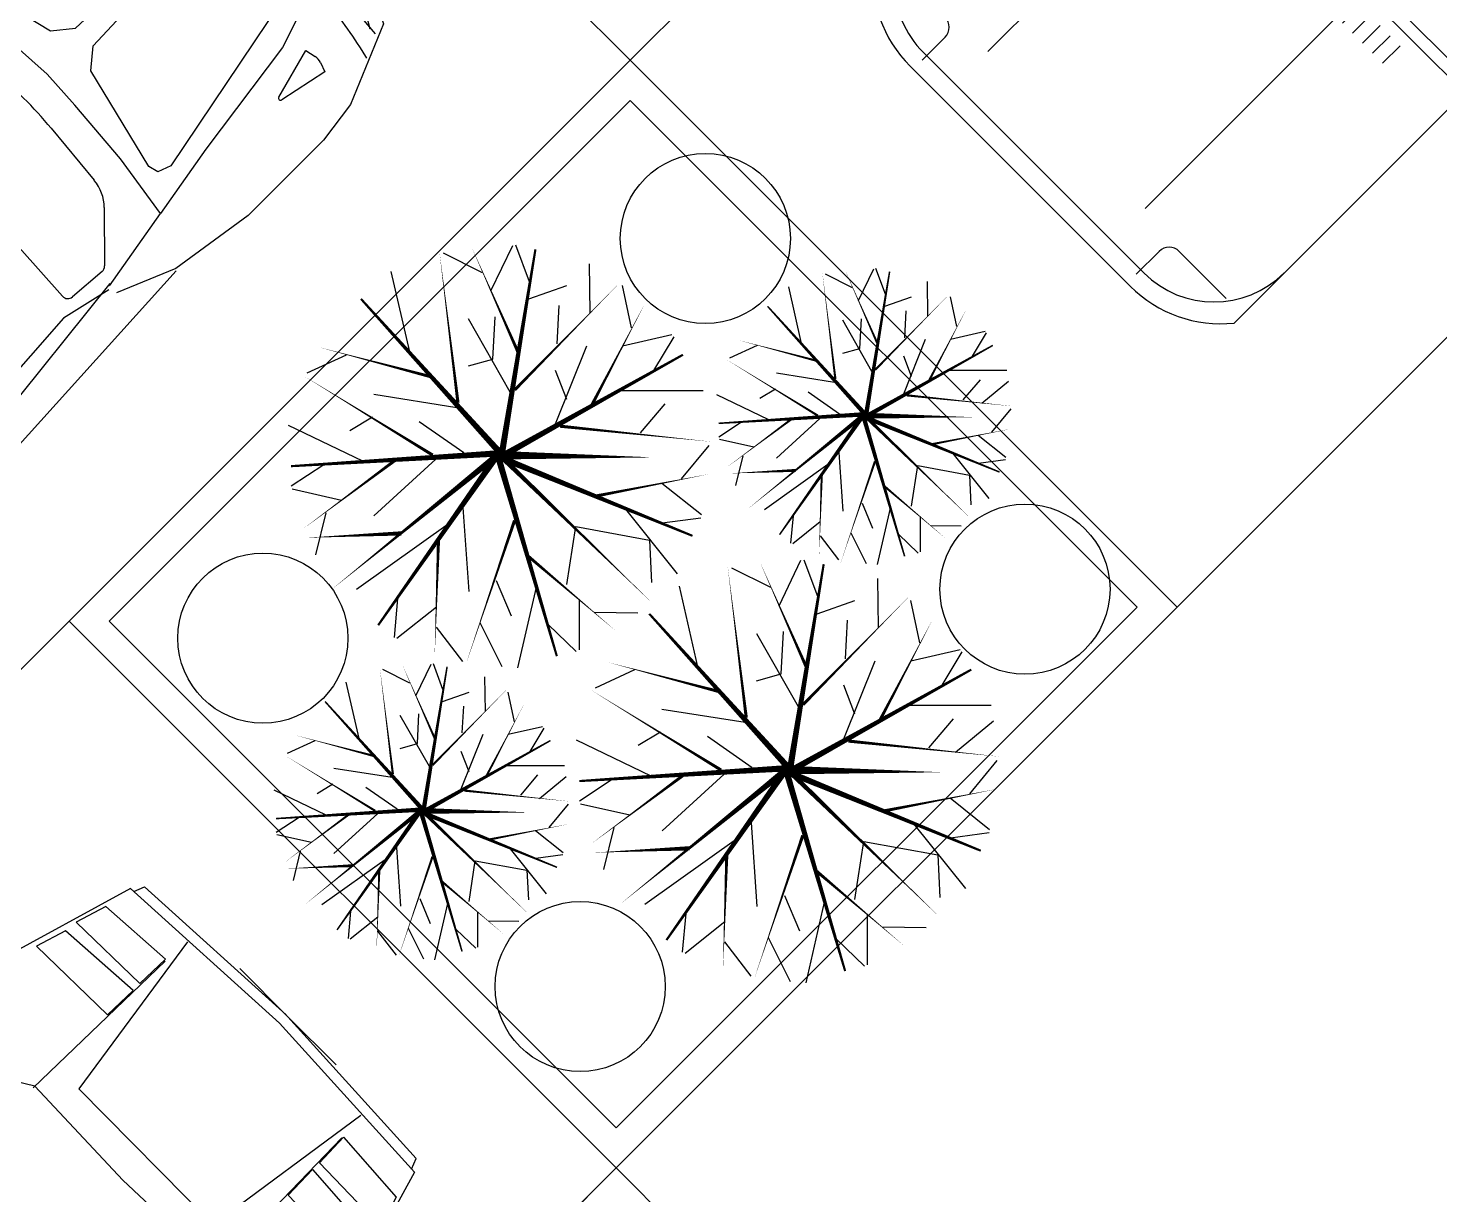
# Model space of a CAD drawing. Header units: millimetres. Extents: x 4849 to 12923, y -7542 to -986.
# Drawn here: x 7152.1 to 7650.4, y -4761.4 to -4349.6 of the extents above; entities that cross this region are included whole.
import ezdxf

# ---------------------------------------------------------------- set-up
doc = ezdxf.new("R2010")
doc.units = ezdxf.units.MM
for name, color, linetype in [('Arbustos', 82, 'Continuous'), ('muba', 32, 'Continuous'), ('mue', 31, 'Continuous'), ('Pav', 9, 'Continuous')]:
    doc.layers.add(name, color=color, linetype=linetype)

# ---------------------------------------------------------------- blocks, each defined once
blk = doc.blocks.new('a7')
at = {"layer": 'Arbustos'}
for p, q in [((-0.8582, 0.7786), (-0.8582, 0.7786)), ((-0.8582, 0.7786), (-0.8582, 0.7786)), ((-0.8562, 0.7829), (-0.8562, 0.7828)), ((-0.8562, 0.7828), (-0.8562, 0.7829)), ((-0.8562, 0.7744), (-0.8562, 0.7744)), ((-0.8562, 0.7744), (-0.8562, 0.7744)), ((-0.8516, 0.7839), (-0.8516, 0.7839)), ((-0.8516, 0.7839), (-0.8516, 0.7839)), ((-0.8516, 0.7734), (-0.8516, 0.7734)), ((-0.8516, 0.7734), (-0.8516, 0.7734)), ((-0.8479, 0.781), (-0.848, 0.781)), ((-0.848, 0.781), (-0.848, 0.781)), ((-0.8479, 0.7763), (-0.848, 0.7763)), ((-0.848, 0.7763), (-0.848, 0.7763)), ((0.3951, 0.5047), (0.3951, 0.5047)), ((0.3951, 0.5047), (0.3951, 0.5047)), ((0.398, 0.5107), (0.398, 0.5107)), ((0.398, 0.5107), (0.398, 0.5107)), ((0.398, 0.4987), (0.398, 0.4987)), ((0.398, 0.4987), (0.398, 0.4987)), ((0.4045, 0.5122), (0.4045, 0.5122)), ((0.4045, 0.5122), (0.4045, 0.5122)), ((0.4097, 0.5081), (0.4097, 0.508)), ((0.4097, 0.5081), (0.4097, 0.508)), ((0.4097, 0.5014), (0.4097, 0.5014)), ((0.4097, 0.5014), (0.4097, 0.5014)), ((0.4045, 0.4972), (0.4045, 0.4972)), ((0.4045, 0.4972), (0.4045, 0.4972)), ((-0.7164, -0.5128), (-0.7164, -0.5128)), ((-0.7164, -0.5128), (-0.7164, -0.5128)), ((-0.7135, -0.5067), (-0.7135, -0.5068)), ((-0.7135, -0.5068), (-0.7135, -0.5067)), ((-0.7135, -0.5188), (-0.7135, -0.5188)), ((-0.7135, -0.5188), (-0.7135, -0.5188)), ((-0.707, -0.5052), (-0.707, -0.5053)), ((-0.707, -0.5053), (-0.707, -0.5053)), ((-0.707, -0.5203), (-0.707, -0.5203)), ((-0.707, -0.5203), (-0.707, -0.5203)), ((-0.7018, -0.5094), (-0.7018, -0.5094)), ((-0.7018, -0.5094), (-0.7018, -0.5094)), ((-0.7018, -0.5161), (-0.7018, -0.5161)), ((-0.7018, -0.5161), (-0.7018, -0.5161)), ((0.537, -0.7832), (0.5371, -0.7832)), ((0.537, -0.7832), (0.537, -0.7832)), ((0.5391, -0.779), (0.5391, -0.779)), ((0.5391, -0.779), (0.5391, -0.779)), ((0.5391, -0.7874), (0.5391, -0.7874)), ((0.5391, -0.7874), (0.5391, -0.7874)), ((0.5436, -0.778), (0.5436, -0.778)), ((0.5436, -0.778), (0.5436, -0.778)), ((0.5436, -0.7885), (0.5436, -0.7885)), ((0.5436, -0.7885), (0.5436, -0.7885)), ((0.5473, -0.7809), (0.5473, -0.7809)), ((0.5473, -0.7809), (0.5473, -0.7809)), ((0.5473, -0.7856), (0.5473, -0.7856)), ((0.5473, -0.7856), (0.5473, -0.7856))]:
    blk.add_line(p, q, dxfattribs=at)
for points in [[(-0.848, 0.7763, 0.0158, 0.00525, 0), (-0.88, 1.2943, 0.00525, 0.00525, 0)], [(-1.046, 1.0216, 0.0105, 0, 0), (-1.0568, 1.2592, 0, 0, 0)], [(-0.8668, 1.0551, 0.00788, 0, 0), (-0.8641, 1.0352, 0.00788, 0, 0), (-1.0351, 1.2648, 0.00788, 0, 0)], [(-0.8527, 0.9441, 0.00788, 0, 0), (-0.6551, 1.2656, 0, 0, 0)], [(0.4097, 0.5014, 0.0225, 0.0075, 0), (0.364, 1.2414, 0.0075, 0.0075, 0)], [(-0.8528, 0.7843, 0.0158, 0, 0), (-0.8528, 0.7843, 0.0158, 0, 0), (-1.1838, 1.1929, 0, 0, 0)], [(-0.6454, 0.962, 0.00788, 0, 0), (-0.6593, 0.9475, 0.00788, 0, 0), (-0.5863, 1.2243, 0.00788, 0, 0)], [(0.1268, 0.8518, 0.015, 0, 0), (0.1113, 1.1913, 0.015, 0, 0)], [(0.3827, 0.8996, 0.0112, 0, 0), (0.3866, 0.8713, 0.0112, 0, 0), (0.1424, 1.1992, 0, 0, 0)], [(0.403, 0.7411, 0.0112, 0, 0), (0.6853, 1.2004, 0, 0, 0)], [(0.6991, 0.7666, 0.0112, 0, 0), (0.6793, 0.7459, 0.0112, 0, 0), (0.7835, 1.1413, 0.0112, 0, 0)], [(-0.8516, 0.7734, 0.0158, 0.00525, 0), (-0.4666, 1.1214, 0.00525, 0.00525, 0)], [(0.4028, 0.5128, 0.0225, 0, 0), (0.4028, 0.5128, 0.0225, 0, 0), (-0.07, 1.0965, 0.0225, 0, 0)], [(-0.848, 0.781, 0.0158, 0.00525, 0), (-1.2729, 1.0789, 0.00525, 0.00525, 0)], [(0.4045, 0.4972, 0.0225, 0.0075, 0), (0.9545, 0.9944, 0.0075, 0.0075, 0)], [(-1.0777, 0.94, 0.00788, 0, 0), (-1.0605, 0.9298, 0.00788, 0, 0), (-1.3466, 0.9393, 0.00788, 0, 0)], [(-0.7234, 0.8817, 0.00788, 0, 0), (-0.3488, 0.9277, 0.00788, 0, 0)], [(0.4097, 0.5081, 0.0225, 0.0075, 0), (-0.1973, 0.9337, 0.0075, 0.0075, 0)], [(-1.0142, 0.7419, 0.00788, 0, 0), (-1.3716, 0.863, 0.00788, 0, 0)], [(-0.5802, 0.7308, 0.00788, 0, 0), (-0.6001, 0.7326, 0.00788, 0, 0), (-0.3383, 0.8481, 0.00788, 0, 0)], [(-0.8516, 0.7839, 0.0158, 0.00525, 0), (-1.3495, 0.6374, 0.00525, 0.00525, 0)], [(-0.8528, 0.7786, 0.0126, 0, 0), (-1.2169, 0.4032, 0.0126, 0, 0)], [(-0.8562, 0.7829, 0.0158, 0.00525, 0), (-1.0521, 0.3023, 0.00525, 0.00525, 0)], [(-0.8528, 0.7786, 0.021, 0, 0), (-0.8582, 0.3976, 0, 0, 0)], [(-0.8582, 0.7786, 0.0158, 0.00525, 0), (-0.6046, 0.3258, 0.00525, 0.00525, 0)], [(-0.8562, 0.7744, 0.0158, 0.00525, 0), (-0.344, 0.6904, 0.00525, 0.00525, 0)], [(-1.1192, 0.7034, 0.00788, 0, 0), (-1.1005, 0.7105, 0.00788, 0, 0), (-1.2862, 0.4928, 0.00788, 0, 0)], [(-0.6915, 0.7417, 0.00788, 0, 0), (-0.422, 0.4775, 0.00788, 0, 0)], [(0.0815, 0.7353, 0.0112, 0, 0), (0.1061, 0.7206, 0.0112, 0, 0), (-0.3025, 0.7342, 0, 0, 0)], [(0.5877, 0.652, 0.0112, 0, 0), (1.1228, 0.7176, 0, 0, 0)], [(-0.7811, 0.6295, 0.00788, 0, 0), (-0.8197, 0.2541, 0.00788, 0, 0)], [(0.1723, 0.4523, 0.0112, 0, 0), (-0.3383, 0.6253, 0, 0, 0)], [(0.7923, 0.4364, 0.0112, 0, 0), (0.7638, 0.4389, 0.0112, 0, 0), (1.1379, 0.604, 0, 0, 0)], [(-0.7202, 0.5357, 0.00788, 0, 0), (-0.7313, 0.5524, 0.00788, 0, 0), (-0.4777, 0.4197, 0, 0, 0)], [(-0.9601, 0.5235, 0.00788, 0, 0), (-0.9539, 0.5425, 0.00788, 0, 0), (-0.8996, 0.2615, 0.00788, 0, 0)], [(0.4045, 0.5122, 0.0225, 0.0075, 0), (-0.3067, 0.303, 0.0075, 0.0075, 0)], [(0.4028, 0.5047, 0.018, 0, 0), (-0.1173, -0.0316, 0.018, 0, 0)], [(0.398, 0.5107, 0.0225, 0.0075, 0), (0.1181, -0.1758, 0.0075, 0.0075, 0)], [(0.4028, 0.5047, 0.03, 0, 0), (0.3951, -0.0397, 0.03, 0, 0)], [(0.3951, 0.5047, 0.0225, 0.0075, 0), (0.7574, -0.1421, 0.0075, 0.0075, 0)], [(0.398, 0.4987, 0.0225, 0.0075, 0), (1.1296, 0.3786, 0.0075, 0.0075, 0)], [(0.6332, 0.4519, 0.0112, 0, 0), (1.0182, 0.0745, 0, 0, 0)], [(0.0222, 0.3973, 0.0112, 0, 0), (0.049, 0.4074, 0.0112, 0, 0), (-0.2164, 0.0963, 0.0112, 0, 0)], [(0.5052, 0.2917, 0.0112, 0, 0), (0.4502, -0.2446, 0.0112, 0, 0)], [(-0.7018, -0.5161, 0.0225, 0.0075, 0), (-0.7475, 0.2239, 0.0075, 0.0075, 0)], [(-0.9848, -0.1656, 0.015, 0, 0), (-1.0002, 0.1738, 0, 0, 0)], [(-0.7288, -0.1178, 0.0112, 0, 0), (-0.7249, -0.1462, 0.0112, 0, 0), (-0.9691, 0.1818, 0.0112, 0, 0)], [(-0.7085, -0.2764, 0.0112, 0, 0), (-0.4262, 0.1829, 0.0112, 0, 0)], [(0.2495, 0.1402, 0.0112, 0, 0), (0.2583, 0.1674, 0.0112, 0, 0), (0.336, -0.234, 0.0112, 0, 0)], [(0.5922, 0.1576, 0.0112, 0, 0), (0.5764, 0.1815, 0.0112, 0, 0), (0.9387, -0.0081, 0.0112, 0, 0)], [(-0.4124, -0.2509, 0.0112, 0, 0), (-0.4322, -0.2716, 0.0112, 0, 0), (-0.328, 0.1238, 0.0112, 0, 0)], [(-0.7087, -0.5047, 0.0225, 0, 0), (-0.7087, -0.5047, 0.0225, 0, 0), (-1.1815, 0.079, 0, 0, 0)], [(-0.707, -0.5203, 0.0225, 0.0075, 0), (-0.157, -0.0231, 0.0075, 0.0075, 0)], [(-0.7018, -0.5094, 0.0225, 0.0075, 0), (-1.3088, -0.0838, 0.0075, 0.0075, 0)], [(-1.03, -0.2822, 0.0112, 0, 0), (-1.0054, -0.2969, 0.0112, 0, 0), (-1.414, -0.2833, 0.0112, 0, 0)], [(-0.5238, -0.3655, 0.0112, 0, 0), (0.0113, -0.2999, 0, 0, 0)], [(0.3492, -0.5402, 0.0105, 0, 0), (0.3384, -0.3026, 0.0105, 0, 0)], [(0.5284, -0.5068, 0.00788, 0, 0), (0.5311, -0.5266, 0.00788, 0, 0), (0.3602, -0.297, 0, 0, 0)], [(0.5473, -0.7856, 0.0158, 0.00525, 0), (0.5153, -0.2676, 0.00525, 0.00525, 0)], [(0.5426, -0.6178, 0.00788, 0, 0), (0.7402, -0.2962, 0.00788, 0, 0)], [(0.7498, -0.5999, 0.00788, 0, 0), (0.736, -0.6144, 0.00788, 0, 0), (0.8089, -0.3376, 0, 0, 0)], [(-0.9392, -0.5652, 0.0112, 0, 0), (-1.4498, -0.3922, 0, 0, 0)], [(0.5424, -0.7776, 0.0158, 0, 0), (0.5424, -0.7776, 0.0158, 0, 0), (0.2115, -0.369, 0.0158, 0, 0)], [(-0.3192, -0.5811, 0.0112, 0, 0), (-0.3477, -0.5785, 0.0112, 0, 0), (0.0263, -0.4135, 0.0112, 0, 0)], [(0.5436, -0.7885, 0.0158, 0.00525, 0), (0.9287, -0.4405, 0.00525, 0.00525, 0)], [(-0.707, -0.5053, 0.0225, 0.0075, 0), (-1.4182, -0.7145, 0.0075, 0.0075, 0)], [(-0.7135, -0.5067, 0.0225, 0.0075, 0), (-0.9934, -1.1933, 0.0075, 0.0075, 0)], [(-0.7087, -0.5128, 0.03, 0, 0), (-0.7164, -1.0571, 0, 0, 0)], [(0.5473, -0.7809, 0.0158, 0.00525, 0), (0.1223, -0.483, 0.00525, 0.00525, 0)], [(-0.7087, -0.5128, 0.018, 0, 0), (-1.2288, -1.0491, 0, 0, 0)], [(-0.7164, -0.5128, 0.0225, 0.0075, 0), (-0.3541, -1.1596, 0.0075, 0.0075, 0)], [(-0.7135, -0.5188, 0.0225, 0.0075, 0), (0.0181, -0.6388, 0.0075, 0.0075, 0)], [(-0.4783, -0.5655, 0.0112, 0, 0), (-0.0933, -0.9429, 0.0112, 0, 0)], [(-1.0893, -0.6202, 0.0112, 0, 0), (-1.0625, -0.6101, 0.0112, 0, 0), (-1.3279, -0.9211, 0.0112, 0, 0)], [(0.3175, -0.6218, 0.00788, 0, 0), (0.3348, -0.6321, 0.00788, 0, 0), (0.0487, -0.6226, 0.00788, 0, 0)], [(0.6719, -0.6801, 0.00788, 0, 0), (1.0464, -0.6342, 0, 0, 0)], [(0.3811, -0.8199, 0.00788, 0, 0), (0.0237, -0.6988, 0, 0, 0)], [(-0.6063, -0.7258, 0.0112, 0, 0), (-0.6614, -1.2621, 0.0112, 0, 0)], [(0.8151, -0.8311, 0.00788, 0, 0), (0.7951, -0.8293, 0.00788, 0, 0), (1.057, -0.7137, 0, 0, 0)], [(0.5436, -0.778, 0.0158, 0.00525, 0), (0.0458, -0.9245, 0.00525, 0.00525, 0)], [(0.5424, -0.7832, 0.0126, 0, 0), (0.1783, -1.1586, 0, 0, 0)], [(0.5391, -0.779, 0.0158, 0.00525, 0), (0.3432, -1.2596, 0.00525, 0.00525, 0)], [(0.5424, -0.7832, 0.021, 0, 0), (0.537, -1.1643, 0.021, 0, 0)], [(0.537, -0.7832, 0.0158, 0.00525, 0), (0.7906, -1.236, 0.00525, 0.00525, 0)], [(0.5391, -0.7874, 0.0158, 0.00525, 0), (1.0512, -0.8715, 0.00525, 0.00525, 0)], [(-0.862, -0.8773, 0.0112, 0, 0), (-0.8532, -0.8501, 0.0112, 0, 0), (-0.7755, -1.2515, 0.0112, 0, 0)], [(-0.5193, -0.8599, 0.0112, 0, 0), (-0.5351, -0.836, 0.0112, 0, 0), (-0.1728, -1.0256, 0.0112, 0, 0)], [(0.7037, -0.8202, 0.00788, 0, 0), (0.9732, -1.0843, 0, 0, 0)], [(0.276, -0.8584, 0.00788, 0, 0), (0.2948, -0.8514, 0.00788, 0, 0), (0.109, -1.0691, 0, 0, 0)], [(0.6141, -0.9324, 0.00788, 0, 0), (0.5756, -1.3078, 0.00788, 0, 0)], [(0.4351, -1.0384, 0.00788, 0, 0), (0.4413, -1.0193, 0.00788, 0, 0), (0.4957, -1.3003, 0.00788, 0, 0)], [(0.675, -1.0262, 0.00788, 0, 0), (0.664, -1.0095, 0.00788, 0, 0), (0.9176, -1.1422, 0, 0, 0)]]:
    blk.add_lwpolyline(points, format="xyseb", dxfattribs=at)
for points in [[(-0.8676, 1.1168), (-0.7791, 1.3008)], [(-0.9646, 1.1695), (-0.9368, 1.2911)], [(-0.8764, 1.2129), (-0.9294, 1.2935)], [(-0.6052, 1.1578), (-0.6501, 1.255)], [(0.3816, 0.9878), (0.5082, 1.2506)], [(-0.9948, 1.2086), (-1.0989, 1.2342)], [(0.2431, 1.0631), (0.2828, 1.2369)], [(0.3691, 1.1251), (0.2934, 1.2403)], [(-0.759, 1.0934), (-0.7922, 1.1486)], [(0.1999, 1.119), (0.0513, 1.1555)], [(0.7565, 1.0463), (0.6924, 1.1853)], [(-1.1838, 1.1322), (-1.0183, 0.9003)], [(-0.8626, 0.9366), (-1.003, 1.0898)], [(-0.7354, 0.8848), (-0.7031, 1.0901)], [(-0.5976, 1.0011), (-0.3986, 1.0465)], [(-1.2281, 0.9349), (-1.3059, 1.0325)], [(-1.2071, 1.031), (-1.3031, 1.0398)], [(-0.07, 1.0098), (0.1664, 0.6785)], [(0.5368, 0.9543), (0.4894, 1.0333)], [(-0.8472, 0.8671), (-0.7701, 0.9774)], [(0.3888, 0.7304), (0.1883, 0.9493)], [(0.5705, 0.6563), (0.6166, 0.9496)], [(-1.2775, 0.9357), (-1.3624, 0.8703)], [(-0.402, 0.8214), (-0.3539, 0.9172)], [(-0.9824, 0.8695), (-1.1897, 0.8552)], [(-0.6966, 0.753), (-0.516, 0.8558)], [(-0.6321, 0.856), (-0.6154, 0.7954), (-0.5105, 0.7897)], [(-0.1333, 0.728), (-0.2445, 0.8674)], [(-0.1033, 0.8652), (-0.2405, 0.8778)], [(0.7673, 0.8225), (1.0517, 0.8874)], [(-1.2665, 0.8277), (-1.3752, 0.7732)], [(-0.4469, 0.8006), (-0.3345, 0.7465)], [(-1.1624, 0.7871), (-1.2501, 0.7505)], [(0.4109, 0.6311), (0.521, 0.7887)], [(-1.1792, 0.6889), (-1.3783, 0.7344)], [(-0.4666, 0.7069), (-0.4335, 0.6131)], [(-0.4242, 0.705), (-0.3338, 0.7387)], [(-0.2039, 0.7291), (-0.3252, 0.6356)], [(1.0468, 0.5658), (1.1155, 0.7026)], [(-1.271, 0.659), (-1.3378, 0.5894)], [(-1.1727, 0.6131), (-1.0293, 0.5909), (-1.0625, 0.4086), (-1.1673, 0.4032)], [(-0.7755, 0.6406), (-0.5825, 0.5634)], [(-0.7148, 0.6131), (-0.6431, 0.6406)], [(-0.5776, 0.6367), (-0.4826, 0.6316)], [(0.2177, 0.6345), (-0.0785, 0.6142)], [(0.6259, 0.4681), (0.8839, 0.6149)], [(0.7181, 0.6153), (0.742, 0.5286), (0.8918, 0.5205)], [(-1.209, 0.5827), (-1.3338, 0.5827)], [(-0.5014, 0.5549), (-0.3798, 0.5569)], [(-0.1882, 0.5748), (-0.3435, 0.4969)], [(-1.2404, 0.5445), (-1.2422, 0.4374)], [(-0.0394, 0.5168), (-0.1648, 0.4644)], [(0.9827, 0.5362), (1.1433, 0.4588)], [(-0.9862, 0.4675), (-1.1458, 0.3402)], [(-0.6927, 0.4804), (-0.6927, 0.2762)], [(-0.5825, 0.475), (-0.5547, 0.3533)], [(-0.5383, 0.4529), (-0.4335, 0.475)], [(-0.7976, 0.4307), (-0.7259, 0.3701)], [(-0.0635, 0.3766), (-0.3478, 0.4415)], [(0.9545, 0.4022), (1.0019, 0.2682)], [(1.0152, 0.3995), (1.1443, 0.4477)], [(-1.02, 0.3771), (-1.0072, 0.2815)], [(-0.9217, 0.378), (-0.9995, 0.2804)], [(-0.8086, 0.3644), (-0.7313, 0.2706)], [(-0.6431, 0.3976), (-0.5604, 0.348)], [(-0.9114, 0.3296), (-0.8288, 0.2614)], [(-0.1946, 0.3338), (-0.29, 0.2344)], [(0.5133, 0.3075), (0.789, 0.1973)], [(0.5999, 0.2682), (0.7023, 0.3075)], [(0.796, 0.302), (0.9316, 0.2947)], [(-0.0542, 0.2682), (0.1506, 0.2366), (0.1033, -0.0239), (-0.0465, -0.0316)], [(-0.8684, 0.0456), (-0.8287, 0.2194)], [(-0.7424, 0.1077), (-0.8181, 0.2228)], [(-0.7299, -0.0296), (-0.6033, 0.2331)], [(-0.1061, 0.2248), (-0.2843, 0.2248)], [(-0.355, 0.0288), (-0.4191, 0.1678)], [(-0.1509, 0.1702), (-0.1534, 0.0172)], [(0.9048, 0.1851), (1.0785, 0.1879)], [(-0.9116, 0.1015), (-1.0602, 0.138)], [(0.2122, 0.0602), (-0.0158, -0.1216)], [(0.6315, 0.0786), (0.6315, -0.213)], [(0.789, 0.0709), (0.8286, -0.1028)], [(0.8521, 0.0393), (1.0019, 0.0709)], [(-0.5747, -0.0632), (-0.6221, 0.0158)], [(0.4817, 0.0077), (0.5841, -0.079)], [(-1.1815, -0.0077), (-0.9451, -0.339)], [(0.7023, -0.0397), (0.8205, -0.1106)], [(-0.7227, -0.2871), (-0.9232, -0.0682)], [(-0.541, -0.3611), (-0.4949, -0.0679)], [(0.1639, -0.0689), (0.1822, -0.2055)], [(0.3044, -0.0677), (0.1933, -0.207)], [(-1.2148, -0.1523), (-1.352, -0.1397)], [(-0.3442, -0.195), (-0.0598, -0.1301)], [(0.3191, -0.1367), (0.4371, -0.2341)], [(-1.2448, -0.2895), (-1.356, -0.1501)], [(-0.7006, -0.3864), (-0.5905, -0.2288)], [(-1.3154, -0.2884), (-1.4367, -0.3818)], [(0.4307, -0.3923), (0.4584, -0.2707)], [(0.5189, -0.3489), (0.4659, -0.2683)], [(0.5276, -0.445), (0.6162, -0.2611)], [(-0.0647, -0.4517), (0.004, -0.3149)], [(0.4004, -0.3532), (0.2964, -0.3277)], [(0.7901, -0.4041), (0.7452, -0.3068)], [(-0.8938, -0.383), (-1.19, -0.4033)], [(-1.2997, -0.4426), (-1.455, -0.5205)], [(-0.4856, -0.5494), (-0.2276, -0.4025)], [(-0.3934, -0.4022), (-0.3695, -0.4889), (-0.2198, -0.497)], [(0.2115, -0.4297), (0.377, -0.6616)], [(0.6362, -0.4685), (0.6031, -0.4132)], [(-0.1288, -0.4813), (0.0318, -0.5587)], [(0.5327, -0.6253), (0.3923, -0.472)], [(0.6598, -0.6771), (0.6921, -0.4718)], [(-1.1509, -0.5007), (-1.2763, -0.553)], [(0.1671, -0.6269), (0.0894, -0.5294)], [(0.1882, -0.5309), (0.0921, -0.5221)], [(0.7976, -0.5608), (0.9966, -0.5154)], [(-1.175, -0.6409), (-1.4593, -0.576)], [(-0.0963, -0.618), (0.0328, -0.5698)], [(0.5481, -0.6948), (0.6252, -0.5845)], [(-0.157, -0.6152), (-0.1096, -0.7493)], [(0.1177, -0.6262), (0.0329, -0.6916)], [(0.9932, -0.7404), (1.0413, -0.6447)], [(-1.3061, -0.6837), (-1.4015, -0.7831)], [(0.4128, -0.6924), (0.2055, -0.7066)], [(-0.5982, -0.71), (-0.3225, -0.8202)], [(-0.5116, -0.7493), (-0.4092, -0.71)], [(-0.3155, -0.7155), (-0.1799, -0.7227)], [(0.1288, -0.7341), (0.02, -0.7887)], [(0.6986, -0.8088), (0.8792, -0.7061)], [(0.7632, -0.7058), (0.7799, -0.7665), (0.8847, -0.7722)], [(-1.2176, -0.7927), (-1.3958, -0.7927)], [(-1.1657, -0.7493), (-0.9609, -0.7809), (-1.0082, -1.0413), (-1.158, -1.0491)], [(0.2329, -0.7748), (0.1451, -0.8114)], [(0.9484, -0.7612), (1.0608, -0.8153)], [(-0.2067, -0.8324), (-0.033, -0.8296)], [(0.216, -0.8729), (0.017, -0.8275)], [(0.9711, -0.8569), (1.0615, -0.8231)], [(-1.2624, -0.8472), (-1.2649, -1.0003)], [(0.9286, -0.855), (0.9618, -0.9488)], [(-0.48, -0.9389), (-0.48, -1.2305)], [(-0.3225, -0.9466), (-0.2829, -1.1203)], [(-0.2594, -0.9782), (-0.1096, -0.9466)], [(0.1243, -0.9028), (0.0575, -0.9725)], [(0.6198, -0.9213), (0.8127, -0.9984)], [(0.6804, -0.9488), (0.7521, -0.9213)], [(0.8177, -0.9251), (0.9126, -0.9302)], [(-0.8993, -0.9572), (-1.1273, -1.1391)], [(0.1862, -0.9792), (0.0615, -0.9792)], [(0.2225, -0.9488), (0.3659, -0.9709), (0.3328, -1.1532), (0.2279, -1.1586)], [(-0.6298, -1.0098), (-0.5274, -1.0964)], [(0.1548, -1.0174), (0.1531, -1.1245)], [(0.8939, -1.0069), (1.0155, -1.005)], [(-0.9476, -1.0864), (-0.9293, -1.223)], [(-0.8071, -1.0852), (-0.9182, -1.2245)], [(-0.4092, -1.0571), (-0.291, -1.128)], [(0.4091, -1.0943), (0.2494, -1.2216)], [(0.7025, -1.0815), (0.7025, -1.2856)], [(0.8127, -1.0869), (0.8405, -1.2085)], [(0.8569, -1.109), (0.9618, -1.0869)], [(-0.6456, -1.1045), (-0.5351, -1.2386)], [(0.5977, -1.1311), (0.6694, -1.1918)], [(-0.7924, -1.1542), (-0.6744, -1.2516)], [(0.3752, -1.1847), (0.388, -1.2804)], [(0.4736, -1.1839), (0.3958, -1.2814)], [(0.7521, -1.1643), (0.8348, -1.2139)], [(0.4838, -1.2322), (0.5665, -1.3004)], [(0.5866, -1.1975), (0.664, -1.2913)]]:
    blk.add_lwpolyline(points, dxfattribs=at)
for centre in [(-0.2432, 1.3407), (-1.4729, 0.2208), (1.1678, -0.2211), (-0.07, -1.3492)]:
    blk.add_circle(centre, 0.3002, dxfattribs=at)
blk = doc.blocks.new('TT')
at = {"linetype": 'ByBlock'}
for p, q in [((-6280.442, -167.8735), (-6280.6135, -167.9086)), ((-6280.2834, -167.8646), (-6280.442, -167.8735)), ((-6280.1489, -167.8645), (-6279.9903, -167.8731)), ((-6279.9903, -167.8731), (-6279.8188, -167.9079)), ((-6280.6135, -167.9086), (-6280.8203, -167.9556)), ((-6279.8188, -167.9079), (-6279.6119, -167.9544)), ((-6280.7897, -167.9957), (-6280.9348, -168.0077)), ((-6280.8203, -167.9556), (-6280.9083, -168.0076)), ((-6280.777, -168.0525), (-6280.7897, -167.9957)), ((-6279.6549, -168.0514), (-6279.6424, -167.9945)), ((-6279.6424, -167.9945), (-6279.4973, -168.0063)), ((-6279.6119, -167.9544), (-6279.5237, -168.0063)), ((-6280.7027, -168.0454), (-6280.653, -168.0419)), ((-6279.7293, -168.0444), (-6279.7789, -168.041)), ((-6280.974, -168.089), (-6280.9434, -168.0819)), ((-6279.4578, -168.0876), (-6279.4884, -168.0804)), ((-6280.869, -168.2153), (-6280.9034, -168.228)), ((-6280.9034, -168.228), (-6280.8658, -168.4052)), ((-6280.8509, -168.4056), (-6280.8022, -168.2219)), ((-6280.8022, -168.2219), (-6280.8406, -168.2134)), ((-6279.6294, -168.2207), (-6279.591, -168.2122)), ((-6279.5803, -168.4043), (-6279.6294, -168.2207)), ((-6279.5282, -168.2266), (-6279.5655, -168.4039)), ((-6279.5626, -168.2141), (-6279.5282, -168.2266)), ((-6280.8972, -169.2995), (-6280.8457, -168.9919)), ((-6279.5326, -169.2982), (-6279.5847, -168.9906)), ((-6281.0277, -169.0962), (-6281.0734, -170.0185)), ((-6280.3595, -169.0507), (-6280.5971, -169.0735)), ((-6280.0708, -169.0504), (-6279.8331, -169.0727)), ((-6279.4025, -169.0946), (-6279.355, -170.0168)), ((-6280.6899, -169.1171), (-6280.8361, -169.2623)), ((-6279.7402, -169.1161), (-6279.5938, -169.261)), ((-6280.8931, -169.2922), (-6280.9793, -170.0992)), ((-6280.8435, -169.2822), (-6280.8329, -169.4194)), ((-6279.5863, -169.281), (-6279.5966, -169.4182)), ((-6279.5367, -169.2909), (-6279.4489, -170.0977)), ((-6280.9057, -169.3113), (-6280.8637, -169.4948)), ((-6279.5241, -169.3099), (-6279.5657, -169.4935)), ((-6280.8061, -169.4428), (-6280.3919, -169.4183)), ((-6279.6234, -169.4417), (-6280.0377, -169.418)), ((-6280.8637, -169.4948), (-6280.9118, -170.2794)), ((-6279.5657, -169.4935), (-6279.5161, -170.278)), ((-6280.6555, -169.6756), (-6279.7735, -169.6747)), ((-6280.7316, -169.7495), (-6280.7434, -170.1474)), ((-6279.6973, -169.7485), (-6279.6847, -170.1463)), ((-6279.761, -170.2249), (-6280.667, -170.2258)), ((-6280.9777, -170.3361), (-6280.8729, -171.2041)), ((-6279.4501, -170.3346), (-6279.5531, -171.2028)), ((-6281.0668, -170.4197), (-6281.0045, -171.1736)), ((-6279.3608, -170.4181), (-6279.4216, -171.172)), ((-6280.9134, -170.4732), (-6280.8812, -171.1933)), ((-6279.5141, -170.4718), (-6279.5449, -171.192)), ((-6280.9354, -170.6681), (-6280.9753, -170.9434)), ((-6279.4917, -170.6667), (-6279.4512, -170.9419)), ((-6280.8812, -171.1933), (-6280.8456, -171.3273)), ((-6279.5449, -171.192), (-6279.5802, -171.326)), ((-6280.9916, -171.3053), (-6280.9783, -171.5495)), ((-6280.6847, -171.3102), (-6280.4281, -171.3237)), ((-6280.4281, -171.3237), (-6280.2146, -171.323)), ((-6279.9977, -171.3232), (-6280.2112, -171.323)), ((-6279.7412, -171.3093), (-6279.9977, -171.3232)), ((-6279.7146, -171.3376), (-6279.7313, -171.4814)), ((-6279.4342, -171.3038), (-6279.447, -171.548)), ((-6280.7112, -171.3386), (-6280.6942, -171.4823)), ((-6280.7555, -171.521), (-6280.6917, -171.6119)), ((-6279.6699, -171.5199), (-6279.7335, -171.611)), ((-6280.6162, -171.5694), (-6280.3504, -171.6308)), ((-6279.8091, -171.5686), (-6280.0748, -171.6306)), ((-6280.9185, -171.6845), (-6280.9049, -171.7168)), ((-6280.9069, -171.726), (-6280.9116, -171.6544)), ((-6280.7217, -171.6581), (-6280.7332, -171.7269)), ((-6280.6451, -171.6556), (-6280.6357, -171.7045)), ((-6280.5977, -171.6737), (-6280.3363, -171.7276)), ((-6279.8274, -171.6729), (-6280.0887, -171.7274)), ((-6279.7801, -171.6547), (-6279.7894, -171.7037)), ((-6279.7035, -171.6571), (-6279.6918, -171.7259)), ((-6279.5066, -171.6831), (-6279.5201, -171.7154)), ((-6279.5181, -171.7246), (-6279.5135, -171.6531)), ((-6280.7329, -171.7174), (-6280.5938, -171.7732)), ((-6280.6357, -171.7045), (-6280.5779, -171.7992)), ((-6279.7894, -171.7037), (-6279.8469, -171.7985)), ((-6279.6921, -171.7163), (-6279.8311, -171.7725)), ((-6279.6793, -171.7365), (-6279.5308, -171.7365)), ((-6280.7457, -171.7375), (-6280.8942, -171.7378)), ((-6280.8942, -171.7421), (-6280.8816, -171.772)), ((-6279.5308, -171.7407), (-6279.5434, -171.7706)), ((-6280.5779, -171.7992), (-6280.2618, -171.8509)), ((-6280.3683, -171.8347), (-6280.3402, -171.9003)), ((-6279.8469, -171.7985), (-6280.163, -171.8508)), ((-6280.0565, -171.8344), (-6280.0844, -171.9)), ((-6280.3402, -171.9003), (-6280.278, -171.9246)), ((-6280.278, -171.9246), (-6280.2125, -171.9284)), ((-6280.1466, -171.9245), (-6280.2121, -171.9284)), ((-6280.0844, -171.9), (-6280.1466, -171.9245))]:
    blk.add_line(p, q, dxfattribs=at)
for points in [[(-6280.2263, -167.8153), (-6280.3982, -167.8211), (-6280.7192, -167.88), (-6280.8293, -167.9091), (-6280.9304, -167.9612), (-6281.0489, -168.2454), (-6281.0705, -168.4021), (-6281.0701, -168.7784), (-6281.0211, -169.0912), (-6280.9325, -169.2996)], [(-6280.2061, -167.8153), (-6280.0342, -167.8207), (-6279.7131, -167.879), (-6279.6029, -167.9079), (-6279.5017, -167.9598), (-6279.3827, -168.2437), (-6279.3607, -168.4004), (-6279.3607, -168.7767), (-6279.4091, -169.0896), (-6279.4973, -169.2982)], [(-6280.2221, -167.8987), (-6280.4942, -167.9272), (-6280.6048, -167.9807), (-6280.6787, -168.0962), (-6280.7362, -168.2729), (-6280.7989, -168.7177), (-6280.8457, -168.9919), (-6280.6091, -168.9536), (-6280.3609, -168.934), (-6280.2153, -168.9252)], [(-6280.2101, -167.8987), (-6279.9379, -167.9266), (-6279.8273, -167.9799), (-6279.7532, -168.0953), (-6279.6953, -168.2719), (-6279.632, -168.7166), (-6279.5847, -168.9906), (-6279.8214, -168.9529), (-6280.0696, -168.9337), (-6280.2153, -168.9252)], [(-6280.5842, -167.9842), (-6280.7522, -168.8466), (-6280.7342, -168.8941), (-6280.699, -168.9025), (-6280.3158, -168.8084), (-6280.2595, -168.7396), (-6280.2313, -167.9238)], [(-6279.8479, -167.9835), (-6279.6785, -168.8455), (-6279.6964, -168.8931), (-6279.7316, -168.9015), (-6280.1149, -168.8082), (-6280.1714, -168.7395), (-6280.2009, -167.9238)]]:
    blk.add_lwpolyline(points, dxfattribs=at)
for centre, radius, start, end in [((-6280.215, -169.0819), 1.2192, 86.8942, 93.2188), ((-6280.5955, -169.5656), 1.524, 94.0319, 103.1964), ((-6279.8334, -169.5649), 1.524, 76.9166, 86.0811), ((-6280.8515, -168.263), 0.0508, 77.5746, 110.1342), ((-6279.58, -168.2618), 0.0508, 69.9787, 102.5384), ((-6280.8583, -168.4036), 0.00762, 192.0005, 345.153), ((-6279.5729, -168.4024), 0.00762, 194.96, 348.1125), ((-6280.2136, -170.5677), 1.524, 84.6214, 95.4916), ((-6280.5825, -169.2252), 0.1524, 95.4916, 134.8083), ((-6279.8474, -169.2245), 0.1524, 45.3046, 84.6214), ((-6280.8182, -169.2803), 0.0254, 134.8083, 184.3979), ((-6279.6117, -169.2791), 0.0254, 355.7151, 45.3046), ((-6280.8076, -169.4175), 0.0254, 184.3979, 273.3874), ((-6280.2118, -172.461), 3.048, 86.7256, 93.3874), ((-6279.6219, -169.4163), 0.0254, 266.7256, 355.7151), ((-6280.6554, -169.7518), 0.0762, 90.1141, 178.2929), ((-6279.7735, -169.7509), 0.0762, 1.8201, 89.9989), ((-6278.0291, -170.1691), 3.048, 177.1678, 184.7177), ((-6282.399, -170.1734), 3.048, 355.3952, 2.9452), ((-6280.8097, -170.2165), 0.2062, 145.336, 215.4638), ((-6279.6182, -170.2153), 0.2062, 324.6492, 34.7769), ((-6280.6672, -170.1496), 0.0762, 178.2929, 270.1885), ((-6279.7609, -170.1487), 0.0762, 269.9245, 1.8201), ((-6279.0864, -170.3914), 1.8288, 176.4893, 182.5638), ((-6281.3412, -170.3936), 1.8288, 357.5491, 3.6237), ((-6279.1655, -171.206), 1.8288, 171.7454, 183.1132), ((-6281.2605, -171.2081), 1.8288, 356.9998, 8.3676), ((-6280.2564, -171.171), 0.6096, 194.8579, 215.0429), ((-6280.686, -171.3356), 0.0254, 86.9979, 186.737), ((-6279.7398, -171.3346), 0.0254, 353.376, 93.115), ((-6280.1697, -171.1709), 0.6096, 325.07, 345.2551), ((-6280.5933, -171.4704), 0.1016, 186.737, 256.9903), ((-6279.8322, -171.4697), 0.1016, 283.1226, 353.376), ((-6280.6943, -171.535), 0.2844, 182.9306, 212.783), ((-6279.7311, -171.534), 0.2844, 327.3299, 357.1824), ((-6280.5669, -171.5244), 0.1524, 215.0429, 258.3436), ((-6280.2132, -171.0369), 0.6096, 256.9903, 283.1226), ((-6279.8585, -171.5237), 0.1524, 281.7694, 325.07), ((-6280.8235, -172.0076), 0.364, 73.7595, 104.0169), ((-6279.601, -172.0064), 0.364, 76.0961, 106.3535), ((-6280.8942, -171.7251), 0.0127, 183.7825, 270.113), ((-6280.7457, -171.7248), 0.0127, 270.113, 350.5053), ((-6280.2131, -171.1306), 0.6096, 258.3436, 281.7694), ((-6279.6793, -171.7238), 0.0127, 189.6077, 270), ((-6279.5308, -171.7238), 0.0127, 270, 356.3304), ((-6280.7412, -171.7126), 0.1524, 202.9116, 223.7293), ((-6280.2696, -171.1363), 0.8474, 225.5935, 273.8679), ((-6280.1566, -171.1362), 0.8474, 266.2451, 314.5195), ((-6279.6839, -171.7116), 0.1524, 316.3836, 337.2014), ((-6280.5366, -171.5169), 0.4355, 223.7293, 239.6553), ((-6279.8888, -171.5163), 0.4355, 300.4577, 316.3836), ((-6280.2127, -171.5501), 0.3048, 260.7246, 279.3883), ((-6280.2454, -171.0196), 1.0118, 239.6553, 272.0435), ((-6280.181, -171.0195), 1.0118, 268.0694, 300.4577)]:
    blk.add_arc(centre, radius, start, end, dxfattribs=at)
blk = doc.blocks.new('ato78')
for p, q in [((-1.0686, 0.8134), (-0.959, 0.8134)), ((-0.0382, 0.8134), (0.0823, 0.8134)), ((-2.0257, 0.779), (2.2743, 0.779)), ((-1.2002, 0.779), (-1.2002, -1.021)), ((-1.1374, 0.779), (-1.1374, -1.021)), ((-0.8288, 0.4204), (-1.1374, 0.779)), ((-0.9935, 0.779), (-0.782, 0.4552)), ((-0.1624, 0.529), (-0.1624, 0.779)), ((-0.1124, 0.529), (-0.1124, 0.779)), ((0.5368, 0.4726), (0.9104, 0.779)), ((0.598, 0.4504), (1.0798, 0.779)), ((1.0798, 0.779), (1.0798, -1.021)), ((1.1236, 0.779), (1.1236, -1.021)), ((2.2322, 0.6986), (2.2322, 0.4636)), ((0.9154, 0.6669), (0.9154, -0.014)), ((-1.2002, 0.6219), (-2.221, 0.6219)), ((-2.2257, -0.821), (-2.2257, 0.579)), ((0.8247, 0.5083), (0.8247, 0.1743)), ((0.8497, 0.5083), (0.8497, 0.1743)), ((1.1675, 0.5013), (1.2552, 0.5013)), ((-0.6874, 0.479), (-0.2124, 0.479)), ((-0.0624, 0.479), (0.4126, 0.479)), ((1.1675, 0.4513), (1.2552, 0.4513)), ((1.1675, 0.4013), (1.2552, 0.4013)), ((2.2822, 0.4136), (2.3966, 0.4136)), ((2.3743, 0.429), (2.3743, -0.671)), ((2.4414, 0.429), (2.4414, -0.671)), ((1.1675, 0.3513), (1.2552, 0.3513)), ((1.1675, 0.3013), (1.2552, 0.3013)), ((-0.8874, 0.279), (-0.8874, -0.521)), ((0.6126, 0.279), (0.6126, -0.521)), ((1.1675, 0.2513), (1.2552, 0.2513)), ((1.2552, 0.2711), (2.2103, 0.2711)), ((1.1675, 0.2013), (1.2552, 0.2013)), ((1.1675, 0.1513), (1.2552, 0.1513)), ((1.1675, 0.1013), (1.2552, 0.1013)), ((1.1675, 0.0513), (1.2552, 0.0513)), ((1.1675, 0.0013), (1.2552, 0.0013)), ((0.9154, -0.014), (1.025, -0.014)), ((1.025, -0.014), (1.025, -1.021)), ((1.1675, -0.0487), (1.2552, -0.0487)), ((1.1675, -0.0987), (1.2552, -0.0987)), ((1.1675, -0.1487), (1.2552, -0.1487)), ((1.1675, -0.1987), (1.2552, -0.1987)), ((1.1675, -0.2487), (1.2552, -0.2487)), ((1.1675, -0.2987), (1.2552, -0.2987)), ((1.1675, -0.3487), (1.2552, -0.3487)), ((1.1675, -0.3987), (1.2552, -0.3987)), ((1.1675, -0.4487), (1.2552, -0.4487)), ((1.1675, -0.4987), (1.2552, -0.4987)), ((1.2552, -0.5131), (2.2103, -0.5131)), ((1.1675, -0.5487), (1.2552, -0.5487)), ((1.1675, -0.5987), (1.2552, -0.5987)), ((-0.8288, -0.6624), (-1.1374, -1.021)), ((-0.9935, -1.021), (-0.782, -0.6972)), ((0.598, -0.6924), (1.0798, -1.021)), ((1.1675, -0.6487), (1.2552, -0.6487)), ((2.2822, -0.6556), (2.3966, -0.6556)), ((-0.2124, -0.721), (-0.6874, -0.721)), ((0.4126, -0.721), (-0.0624, -0.721)), ((0.5368, -0.7146), (0.9104, -1.021)), ((1.1675, -0.6987), (1.2552, -0.6987)), ((2.2322, -0.9406), (2.2322, -0.7056)), ((-0.1624, -0.771), (-0.1624, -1.021)), ((-0.1124, -0.771), (-0.1124, -1.021)), ((1.1675, -0.7487), (1.2552, -0.7487)), ((-1.2002, -0.8639), (-2.221, -0.8639)), ((2.2743, -1.021), (-2.0257, -1.021)), ((-1.0686, -1.0554), (-0.959, -1.0554)), ((-0.0382, -1.0554), (0.0823, -1.0554))]:
    blk.add_line(p, q)
for centre, radius, start, end in [((-2.0257, 0.579), 0.2, 90, 180), ((2.0243, 0.429), 0.35, 0, 90), ((1.9914, 0.429), 0.45, 0, 51.0576), ((-0.2124, 0.529), 0.05, 270, 0), ((-0.0624, 0.529), 0.05, 180, 270), ((-0.6874, 0.279), 0.2, 90, 118.2537), ((0.4126, 0.279), 0.2, 68.2853, 90), ((0.5051, 0.5113), 0.05, 248.2853, 309.3611), ((0.6261, 0.4091), 0.05, 124.2981, 211.3495), ((2.2822, 0.4636), 0.05, 180, 270), ((-0.6874, 0.279), 0.2, 135, 180), ((0.4126, 0.279), 0.2, 0, 31.3495), ((-0.6874, -0.521), 0.2, 180, 225), ((0.4126, -0.521), 0.2, 328.6505, 0), ((0.6261, -0.6511), 0.05, 148.6505, 235.7019), ((-0.6874, -0.521), 0.2, 241.7463, 270), ((2.0243, -0.671), 0.35, 270, 0), ((2.2822, -0.7056), 0.05, 90, 180), ((1.9914, -0.671), 0.45, 308.9424, 0), ((-0.2124, -0.771), 0.05, 0, 90), ((-0.0624, -0.771), 0.05, 90, 180), ((0.4126, -0.521), 0.2, 270, 291.7147), ((0.5051, -0.7533), 0.05, 50.6389, 111.7147), ((-2.0257, -0.821), 0.2, 180, 270)]:
    blk.add_arc(centre, radius, start, end)
blk = doc.blocks.new('auto2pl')
at = {"color": 0, "linetype": 'ByBlock'}
for p, q in [((46.5645, 49.731), (45.9802, 49.7124)), ((46.731, 49.6904), (46.5645, 49.731)), ((45.9802, 49.7124), (45.8922, 49.6274)), ((48.3802, 49.6633), (46.7295, 49.6849)), ((48.4673, 49.6978), (48.3802, 49.6633)), ((48.8848, 49.6617), (48.4673, 49.6978)), ((45.8922, 49.6274), (45.6682, 49.6025)), ((46.3267, 49.3242), (46.3465, 49.6339)), ((46.3465, 49.6339), (48.4866, 49.5677)), ((48.9276, 49.6321), (48.8848, 49.6617)), ((49.4718, 49.4714), (48.9276, 49.6321)), ((45.3296, 49.6156), (45.4229, 48.7632)), ((45.6682, 49.6025), (45.3296, 49.6156)), ((45.9172, 48.7632), (45.6682, 49.6025)), ((46.0939, 49.6167), (45.6791, 49.5658)), ((46.0744, 49.3286), (46.0939, 49.6167)), ((46.7665, 49.3238), (46.7788, 49.6192)), ((47.1836, 49.2602), (47.2039, 49.6045)), ((47.8551, 49.3192), (48.1048, 49.5816)), ((48.4866, 49.5677), (47.8551, 49.3192)), ((48.5438, 49.5379), (47.857, 49.2597)), ((48.7401, 49.2172), (48.5438, 49.5379)), ((49.2037, 49.5281), (49.0929, 49.5622)), ((49.0929, 49.5622), (49.0995, 49.2141)), ((49.2242, 49.2104), (49.2037, 49.5281)), ((49.3646, 49.4884), (49.2521, 49.523)), ((49.2521, 49.523), (49.2581, 49.2114)), ((49.3828, 49.2076), (49.3646, 49.4884)), ((49.5074, 48.7632), (49.4718, 49.4714)), ((49.4726, 49.4567), (49.5107, 49.4417)), ((49.5446, 48.7679), (49.5107, 49.4417)), ((46.0747, 49.33), (45.7478, 49.3343)), ((47.8551, 49.3192), (46.3267, 49.3242)), ((47.8613, 49.2597), (45.7696, 49.2597)), ((46.9385, 49.2604), (46.9385, 48.266)), ((47.8613, 49.2597), (47.8672, 48.7632)), ((45.7823, 49.218), (46.8597, 49.1176)), ((48.7248, 48.7632), (48.7401, 49.2172)), ((49.3767, 49.2043), (48.7312, 49.2165)), ((49.4804, 49.1963), (48.8428, 49.1007)), ((49.0995, 49.2141), (49.2242, 49.2104)), ((49.2581, 49.2114), (49.3828, 49.2076)), ((46.8597, 48.4089), (46.8597, 49.1176)), ((48.839, 48.4263), (48.8428, 49.1007)), ((49.5446, 48.7586), (49.5446, 48.9991)), ((45.3296, 47.9108), (45.4229, 48.7632)), ((45.9172, 48.7632), (45.6682, 47.924)), ((47.8613, 48.2668), (47.8672, 48.7632)), ((48.7248, 48.7632), (48.7401, 48.3092)), ((49.5074, 48.7632), (49.4718, 48.055)), ((49.5446, 48.7586), (49.5107, 48.0848)), ((49.5446, 48.7586), (49.5446, 48.518)), ((45.7823, 48.3085), (46.8597, 48.4089)), ((49.4804, 48.3302), (48.839, 48.4263)), ((48.7401, 48.3092), (48.5438, 47.9886)), ((49.3767, 48.3221), (48.7312, 48.31)), ((49.0929, 47.9642), (49.0995, 48.3123)), ((49.0995, 48.3123), (49.2242, 48.3161)), ((49.2242, 48.3161), (49.2037, 47.9983)), ((49.2521, 48.0034), (49.2581, 48.3151)), ((49.2581, 48.3151), (49.3828, 48.3189)), ((49.3828, 48.3189), (49.3646, 48.0381)), ((47.8613, 48.2668), (45.7696, 48.2668)), ((47.1836, 48.2662), (47.2039, 47.9219)), ((48.5438, 47.9886), (47.857, 48.2668)), ((46.0747, 48.1965), (45.7478, 48.1921)), ((46.0744, 48.1978), (46.0939, 47.9098)), ((47.8551, 48.2073), (46.3267, 48.2022)), ((46.3267, 48.2022), (46.3465, 47.8925)), ((46.7665, 48.2027), (46.7788, 47.9073)), ((48.4866, 47.9587), (47.8551, 48.2073)), ((47.8551, 48.2073), (48.1048, 47.9449)), ((49.4726, 48.0697), (49.5107, 48.0848)), ((49.4718, 48.055), (48.9276, 47.8943)), ((49.3646, 48.0381), (49.2521, 48.0034)), ((49.2037, 47.9983), (49.0929, 47.9642)), ((46.0939, 47.9098), (45.6791, 47.9606)), ((46.3465, 47.8925), (48.4866, 47.9587)), ((45.6682, 47.924), (45.3296, 47.9108)), ((45.8922, 47.899), (45.6682, 47.924)), ((45.9802, 47.8141), (45.8922, 47.899)), ((48.9276, 47.8943), (48.8848, 47.8648)), ((46.731, 47.8361), (46.5645, 47.7954)), ((48.3802, 47.8632), (46.7295, 47.8416)), ((48.4673, 47.8286), (48.3802, 47.8632)), ((48.8848, 47.8648), (48.4673, 47.8286)), ((46.5645, 47.7954), (45.9802, 47.8141))]:
    blk.add_line(p, q, dxfattribs=at)

msp = doc.modelspace()

# ---------------------------------------------------------------- linework, layer by layer
at = {"layer": 'muba', "ltscale": 0.05}
for p, q in [((7364.6, -4360.93), (7562.59, -4162.94)), ((7171.56, -4167.89), (7364.6, -4360.93)), ((7166.61, -4558.92), (7364.6, -4360.93)), ((7364.6, -4360.93), (7557.64, -4553.97)), ((7180.75, -4558.92), (7364.6, -4375.07)), ((7364.6, -4375.07), (7543.5, -4553.97)), ((7359.65, -4737.82), (7543.5, -4553.97)), ((7359.65, -4751.96), (7557.64, -4553.97)), ((7166.61, -4558.92), (7359.65, -4751.96)), ((7180.75, -4558.92), (7359.65, -4737.82)), ((7161.66, -4949.95), (7359.65, -4751.96)), ((7359.65, -4751.96), (7552.69, -4945))]:
    msp.add_line(p, q, dxfattribs=at)
at = {"layer": 'Pav', "ltscale": 0.05}
msp.add_line((7759.16, -4352.44), (7557.64, -4553.97), dxfattribs=at)
for points in [[(7364.6, -4360.93), (7166.61, -4558.92), (6965.08, -4760.44), (6772.04, -4567.4), (6970.03, -4369.41), (7171.56, -4167.89)], [(7359.65, -4751.96), (7161.66, -4949.95), (6960.13, -5151.47), (6767.09, -4958.43), (6965.08, -4760.44), (7166.61, -4558.92)]]:
    msp.add_lwpolyline(points, dxfattribs=at)

# ---------------------------------------------------------------- block references
at = {"layer": 'Arbustos', "xscale": 100, "yscale": 100, "zscale": 100, "rotation": 90}
msp.add_blockref('a7', (7369.02, -4540.62), dxfattribs=at)
at = {"layer": 'mue', "xscale": 99.9999999999828, "yscale": 100, "zscale": 100}
for name, p, rotation in [('ato78', (7683.46, -4237.78), 225.0000000000099), ('TT', (463181.96, -436499.32), 314.9999999999901), ('auto2pl', (7188.24, -11649.66), 45.00000000000995)]:
    msp.add_blockref(name, p, dxfattribs=dict(at, rotation=rotation))

doc.saveas('drawing.dxf')
